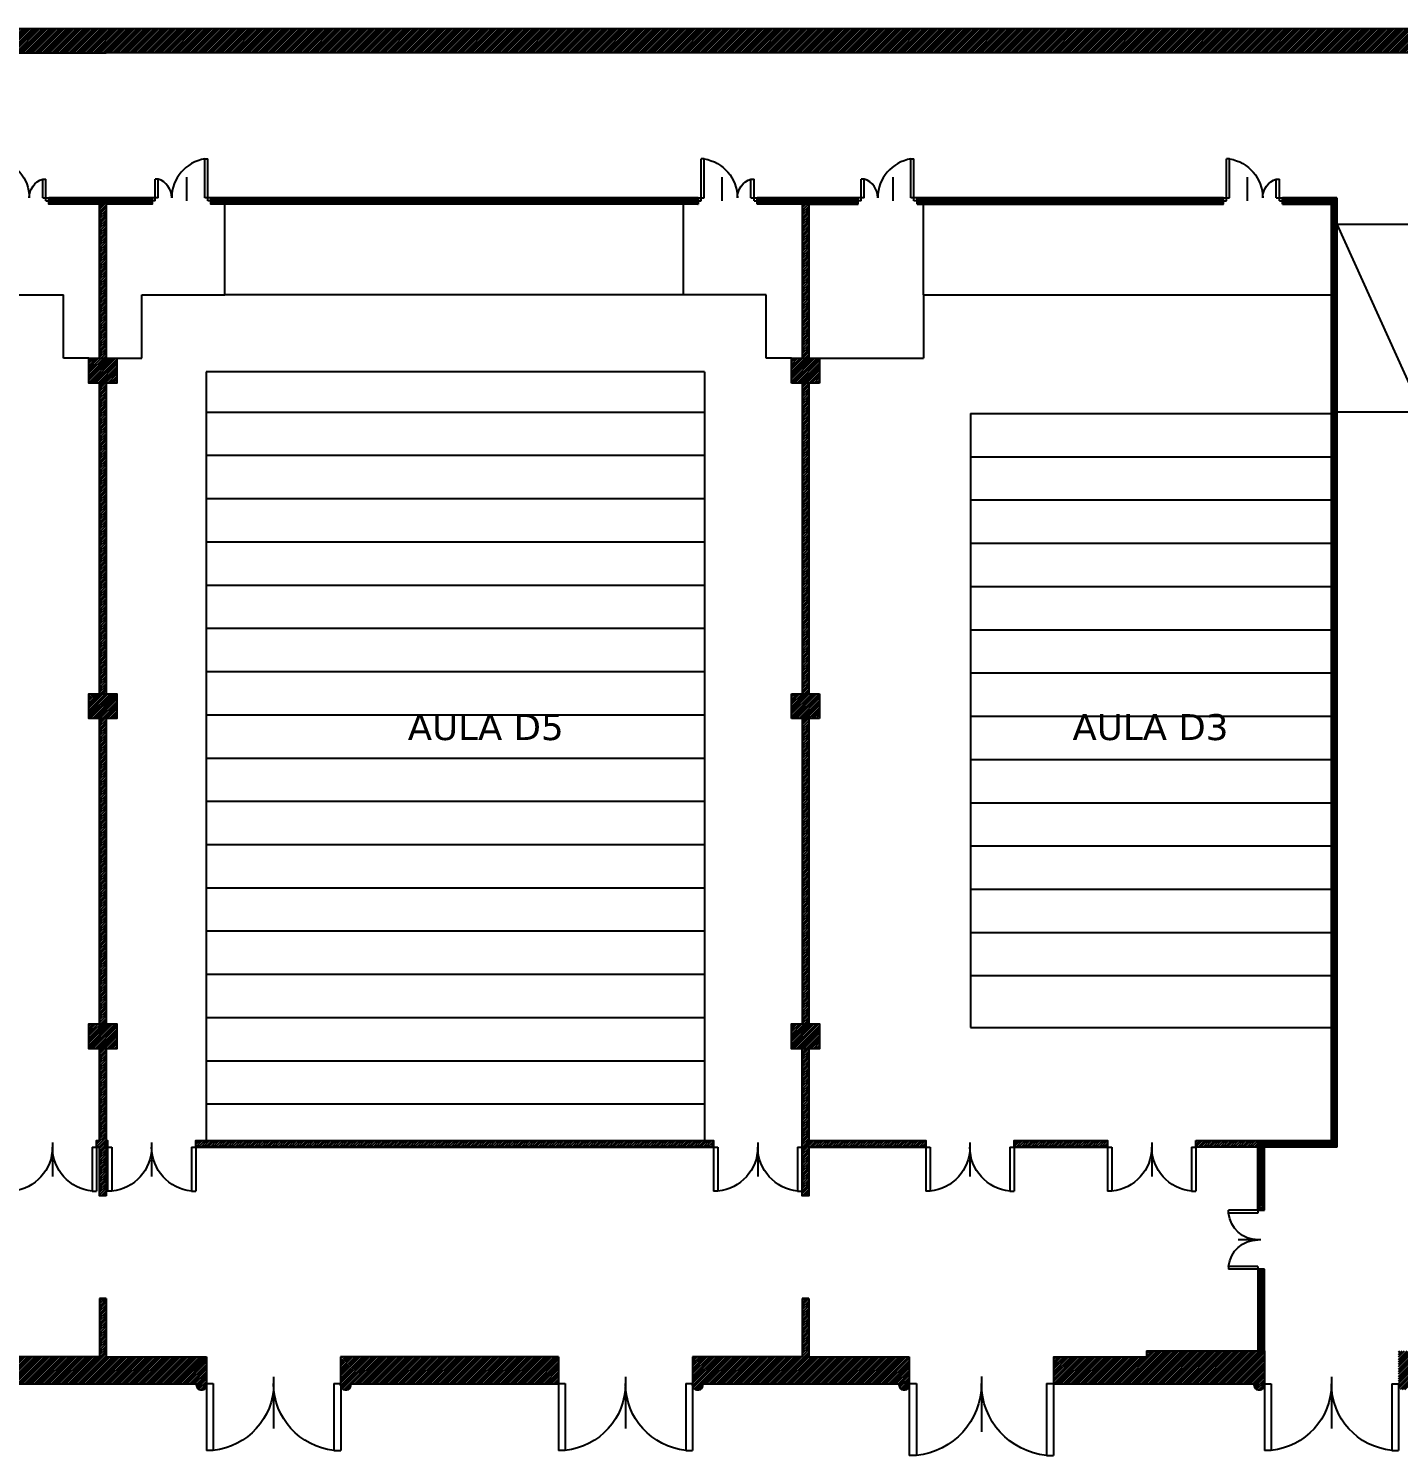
# Model space of a CAD drawing. Header units: millimetres. Extents: x 1621 to 139228, y 1388 to 30436.
# Drawn here: x 72591 to 100470, y 1401 to 30436 of the extents above; entities that cross this region are included whole.
import ezdxf

# ---------------------------------------------------------------- set-up
doc = ezdxf.new("R2010")
doc.units = ezdxf.units.MM
for name, color, linetype in [('arredi', 8, 'Continuous'), ('INFISSI', 4, 'Continuous'), ('retini', 8, 'Continuous'), ('SCALE', 2, 'Continuous'), ('SIMBOLI', 2, 'Continuous'), ('TESTO', 7, 'Continuous')]:
    doc.layers.add(name, color=color, linetype=linetype)
doc.layers.get('SIMBOLI').off()
doc.styles.add('STYLE1', font='Verdana.ttf', dxfattribs={"height": 200})

# ---------------------------------------------------------------- blocks, each defined once
blk = doc.blocks.new('PORTA')
at = {"layer": 'INFISSI'}
for p, q in [((-5427.09, 11431.32), (-5427.09, 11392.91)), ((-5477.09, 11426.32), (-5477.09, 11376.57)), ((-5472.09, 11426.32), (-5477.09, 11426.32)), ((-5472.09, 11426.32), (-5472.09, 11376.57)), ((-5382.09, 11426.32), (-5382.09, 11376.57)), ((-5377.09, 11426.32), (-5382.09, 11426.32)), ((-5377.09, 11426.32), (-5377.09, 11376.57)), ((-5472.09, 11376.57), (-5477.09, 11376.57)), ((-5382.09, 11376.57), (-5377.09, 11376.57))]:
    blk.add_line(p, q, dxfattribs=at)
for centre, start, end in [((-5477.09, 11426.32), 275.73917, 360), ((-5377.09, 11426.32), 180, 264.26083)]:
    blk.add_arc(centre, 50, start, end, dxfattribs=at)
blk = doc.blocks.new('A$Cb6f65007')
at = {"layer": 'INFISSI'}
for p, q in [((0, 959), (70, 959)), ((0, 889), (70, 889)), ((70, 959), (70, 889)), ((70, 889), (70, 0)), ((70, 889), (140, 889)), ((140, 889), (140, 0)), ((550, 959), (550, 421)), ((1210, 889), (1210, 461)), ((1210, 889), (1280, 889)), ((1280, 959), (1350, 959)), ((1280, 959), (1280, 889)), ((1280, 889), (1280, 461)), ((1280, 889), (1350, 889)), ((1210, 461), (1280, 461)), ((140, 0), (70, 0))]:
    blk.add_line(p, q, dxfattribs=at)
for centre, radius, start, end in [((0, 889), 900, 278.9572, 360), ((1350, 889), 450, 180, 251.8567)]:
    blk.add_arc(centre, radius, start, end, dxfattribs=at)

msp = doc.modelspace()

# ---------------------------------------------------------------- hatches: boundary and pattern name
at = {"layer": 'retini'}
h = msp.add_hatch(dxfattribs=at)
h.set_pattern_fill('ANSI31', color=256, scale=11, style=0)
h.set_pattern_definition([(45, (45467.506, 26737.864), (-24.695704, 24.695704), [])])
h.paths.add_polyline_path([(45635, 26861), (46396, 26861), (46396, 26993), (45635, 26993), (45635, 27511), (45294, 27511), (45294, 23650), (45635, 23650)], flags=17)
h.paths.add_polyline_path([(45635, 28792), (45294, 28792), (45294, 28660), (45635, 28660)], flags=17)
h.paths.add_polyline_path([(45635, 23650), (45261, 23650), (45261, 23298), (45415, 23298), (45635, 23298)])
h.paths.add_polyline_path([(45635, 16825), (45547, 16825), (45261, 16825), (45261, 16473), (45415, 16473), (45635, 16473)])
h.paths.add_polyline_path([(45547, 23298), (45415, 23298), (45415, 16825), (45547, 16825)])
h.paths.add_polyline_path([(45547, 16473), (45415, 16473), (45415, 10104), (45547, 10104)])
h.paths.add_polyline_path([(40068, 16411), (39294, 16411), (39294, 16301), (39606, 16301), (39606, 14651), (38308, 14651), (38308, 14541), (40379, 14541), (40379, 14061), (40487, 14061), (40487, 14541), (42555, 14541), (42555, 14061), (42665, 14061), (42665, 17456), (42555, 17456), (42555, 16411), (42417, 16411), (42417, 16301), (42555, 16301), (42555, 14651), (41301, 14651), (41301, 16301), (41647, 16301), (41647, 16411), (40838, 16411), (40838, 16301), (41191, 16301), (41191, 14651), (39716, 14651), (39716, 16301), (40068, 16301)])
h.paths.add_polyline_path([(42665, 13181), (42555, 13181), (42555, 12791), (40487, 12791), (40487, 13181), (40379, 13181), (40379, 12791), (38308, 12791), (38308, 12681), (42555, 12681), (42555, 11736), (42665, 11736)])
h.paths.add_polyline_path([(42665, 10856), (42555, 10856), (42555, 7699), (42822, 4836), (45415, 4836), (45415, 3410), (45547, 3410), (45547, 5068), (45415, 5068), (45415, 4968), (42920, 4968), (42665, 7705)])
h.paths.add_polyline_path([(50518, 7556), (50518, 7677), (50387, 7677), (50387, 6268), (50518, 6268), (50518, 6268)])
h.paths.add_polyline_path([(57509, 26993), (47596, 26993), (47596, 26861), (57509, 26861)], flags=17)
h.paths.add_polyline_path([(88689, 16902), (88117, 16902), (88117, 16396), (88689, 16396)])
h.paths.add_polyline_path([(88469, 23221), (88337, 23221), (88337, 16902), (88469, 16902)])
h.paths.add_polyline_path([(88469, 16396), (88337, 16396), (88337, 10181), (88469, 10181)])
h.paths.add_polyline_path([(89473, 26993), (88469, 26993), (87417, 26993), (87417, 26861), (88337, 26861), (88337, 23727), (88469, 23727), (88469, 26861), (89473, 26861)], flags=17)
h.paths.add_polyline_path([(88689, 23727), (88117, 23727), (88117, 23221), (88689, 23221)])
h.paths.add_polyline_path([(96908, 26993), (90673, 26993), (90673, 26861), (96908, 26861)], flags=17)
h.paths.add_polyline_path([(102934, 30408), (102872, 30436), (102418, 30436), (38457, 30436), (37928, 30238), (37928, 29941), (45635, 29941), (59693, 29941), (74169, 29941), (88469, 29941), (102681, 29941), (102681, 23645), (102934, 23645), (102934, 24969), (103286, 24969), (103286, 25079), (102934, 25079), (102934, 29864)])
h.paths.add_polyline_path([(74389, 10181), (74169, 10181), (73817, 10181), (73817, 9675), (74037, 9675), (74389, 9675)])
h.paths.add_polyline_path([(74169, 9675), (74037, 9675), (74037, 7809), (73976, 7809), (73976, 7677), (74037, 7677), (74037, 6687), (74169, 6687), (74169, 7677), (74196, 7677), (74196, 7809), (74169, 7809)])
h.paths.add_polyline_path([(74389, 16902), (74169, 16902), (74169, 23221), (74389, 23221), (74389, 23727), (74169, 23727), (74169, 26861), (75104, 26861), (75104, 26993), (73006, 26993), (73006, 26861), (74037, 26861), (74037, 23727), (73817, 23727), (73817, 23221), (74037, 23221), (74037, 16902), (73817, 16902), (73817, 16396), (74037, 16396), (74037, 10181), (74169, 10181), (74169, 16396), (74389, 16396)])
h.paths.add_polyline_path([(86217, 26993), (76304, 26993), (76304, 26861), (86217, 26861)], flags=17)
h.paths.add_polyline_path([(51993, 7809), (45547, 7809), (45547, 9752), (45415, 9752), (45415, 6687), (45547, 6687), (45547, 7677), (51993, 7677)])
h.paths.add_polyline_path([(45635, 10104), (45547, 10104), (45261, 10104), (45261, 9752), (45415, 9752), (45635, 9752)])
h.paths.add_polyline_path([(55493, 7809), (53793, 7809), (53793, 7677), (55493, 7677)])
h.paths.add_polyline_path([(59863, 7809), (59825, 7809), (59825, 9675), (59693, 9675), (59693, 7809), (57293, 7809), (57293, 7677), (59693, 7677), (59693, 6687), (59825, 6687), (59825, 7677), (59863, 7677)])
h.paths.add_polyline_path([(72176, 7809), (61663, 7809), (61663, 7677), (72176, 7677)])
h.paths.add_polyline_path([(86531, 7809), (75996, 7809), (75996, 7677), (86531, 7677)])
h.paths.add_polyline_path([(47659, 3410), (43286, 3410), (43286, 2822), (43310, 2764), (43354, 2745), (43427, 2745), (43471, 2764), (43495, 2822), (43495, 2860), (47450, 2860), (47450, 2822), (47474, 2764), (47518, 2745), (47590, 2745), (47634, 2764), (47659, 2822), (47659, 2862)])
h.paths.add_polyline_path([(61937, 3410), (59825, 3410), (59825, 4597), (59693, 4597), (59693, 3410), (57526, 3410), (57526, 2822), (57550, 2764), (57594, 2745), (57666, 2745), (57710, 2764), (57735, 2822), (57735, 2860), (61728, 2860), (61728, 2822), (61752, 2764), (61796, 2745), (61868, 2745), (61912, 2764), (61937, 2822), (61937, 2862)])
h.paths.add_polyline_path([(54798, 3410), (50387, 3410), (50387, 2860), (50387, 2822), (50411, 2764), (50455, 2745), (50527, 2745), (50571, 2764), (50596, 2822), (50596, 2860), (54589, 2860), (54589, 2822), (54613, 2764), (54657, 2745), (54729, 2745), (54773, 2764), (54798, 2822), (54798, 2862)])
h.paths.add_polyline_path([(50518, 5068), (50387, 5068), (50387, 3410), (50518, 3410)])
h.paths.add_polyline_path([(97742, 3531), (95344, 3531), (95344, 3410), (93452, 3410), (93452, 2862), (93452, 2862), (93452, 2860), (97533, 2860), (97533, 2822), (97557, 2764), (97601, 2745), (97674, 2745), (97718, 2764), (97742, 2822), (97742, 2860)])
h.paths.add_polyline_path([(97742, 5189), (97611, 5189), (97611, 3531), (97742, 3531)])
h.paths.add_polyline_path([(97742, 7677), (97611, 7677), (97611, 6389), (97742, 6389)])
h.paths.add_polyline_path([(94549, 7809), (92649, 7809), (92649, 7677), (94549, 7677)])
h.paths.add_polyline_path([(90849, 7809), (88469, 7809), (88469, 9675), (88337, 9675), (88337, 6687), (88469, 6687), (88469, 7677), (90849, 7677)])
h.paths.add_polyline_path([(88689, 10181), (88117, 10181), (88117, 9675), (88337, 9675), (88689, 9675)])
h.paths.add_polyline_path([(90515, 3410), (88469, 3410), (88469, 4597), (88337, 4597), (88337, 3410), (86104, 3410), (86104, 2822), (86128, 2764), (86172, 2745), (86245, 2745), (86289, 2764), (86313, 2822), (86313, 2860), (90306, 2860), (90306, 2822), (90330, 2764), (90374, 2745), (90447, 2745), (90491, 2764), (90515, 2821)])
edge = h.paths.add_edge_path()
edge.add_line((83376, 3410), (78943, 3410))
edge.add_line((78943, 3410), (78943, 2860))
edge.add_line((78943, 2860), (78943, 2822))
edge.add_arc((79026, 2822), 82.5, 180, 248.277)
edge.add_line((78995, 2745), (79100, 2745))
edge.add_arc((79070, 2822), 82.5, 291.723, 360)
edge.add_line((79152, 2822), (79152, 2860))
edge.add_line((79152, 2860), (83376, 2860))
edge.add_line((83376, 2860), (83376, 2862))
edge.add_line((83376, 2862), (83376, 3410))
h.paths.add_polyline_path([(76215, 3410), (74169, 3410), (74169, 4597), (74037, 4597), (74037, 3410), (71815, 3410), (71815, 2822), (71839, 2764), (71883, 2745), (71956, 2745), (72000, 2764), (72024, 2822), (72024, 2860), (76006, 2860), (76006, 2822), (76030, 2764), (76074, 2745), (76147, 2745), (76191, 2764), (76215, 2821)])
h.paths.add_polyline_path([(69087, 3410), (64665, 3410), (64665, 2860), (64665, 2822), (64689, 2764), (64733, 2745), (64805, 2745), (64849, 2764), (64874, 2822), (64874, 2860), (68878, 2860), (68878, 2822), (68902, 2764), (68946, 2745), (69019, 2745), (69063, 2764), (69087, 2822), (69087, 2862)])
h.paths.add_polyline_path([(138651, 3471), (138211, 3471), (138211, 2921), (138651, 2921)])
h.paths.add_polyline_path([(124384, 3471), (124043, 3471), (124043, 2921), (124384, 2921)])
h.paths.add_polyline_path([(119500, 3141), (119412, 3141), (119412, 2965), (119500, 2965)])
h.paths.add_polyline_path([(114704, 3141), (114616, 3141), (114616, 2965), (114704, 2965)])
h.paths.add_polyline_path([(109908, 3471), (109567, 3471), (109567, 2921), (109908, 2921)])
h.paths.add_polyline_path([(110271, 3471), (109930, 3471), (109930, 2921), (110271, 2921)])
h.paths.add_polyline_path([(102934, 3471), (102593, 3471), (102593, 2921), (102593, 2745), (102763, 2745), (102763, 2921), (102934, 2921)])
edge = h.paths.add_edge_path()
edge.add_line((102593, 3471), (100470, 3471))
edge.add_line((100470, 3471), (100470, 2860))
edge.add_line((100470, 2860), (100470, 2822))
edge.add_arc((100553, 2822), 82.5, 180, 248.277)
edge.add_line((100522, 2745), (100627, 2745))
edge.add_arc((100597, 2822), 82.5, 291.723, 360)
edge.add_line((100679, 2822), (100679, 2860))
edge.add_line((100679, 2860), (102593, 2860))
edge.add_line((102593, 2860), (102593, 2921))
edge.add_line((102593, 2921), (102593, 3471))
h.paths.add_polyline_path([(102681, 3531), (100470, 3531), (100470, 3471), (102681, 3471)])
h.paths.add_polyline_path([(131479, 3471), (131138, 3471), (131138, 2921), (131479, 2921)])
h.paths.add_polyline_path([(127948, 8490), (127838, 8490), (127838, 3410), (127948, 3410)])
h.paths.add_polyline_path([(131479, 10098), (131138, 10098), (131138, 9757), (131479, 9757)])
h.paths.add_polyline_path([(131138, 10008), (131025, 10008), (131025, 9898), (131138, 9898)])
h.paths.add_polyline_path([(130145, 10008), (127838, 10008), (127838, 9898), (130145, 9898)])
h.paths.add_polyline_path([(127948, 9898), (127838, 9898), (127838, 9370), (127948, 9370)])
h.paths.add_polyline_path([(135219, 10008), (131776, 10008), (131479, 10008), (131479, 9898), (131776, 9898), (134856, 9898), (134856, 8490), (134966, 8490), (134966, 9898), (135219, 9898)])
h.paths.add_polyline_path([(138706, 10723), (138211, 10723), (138211, 10008), (136099, 10008), (136099, 9898), (138211, 9898), (138211, 9700), (138706, 9700), (138772, 9700), (138772, 9865), (138706, 9865)])
h.paths.add_polyline_path([(131215, 3471), (131325, 3471), (131325, 9757), (131215, 9757)])
h.paths.add_polyline_path([(134856, 3086), (134966, 3086), (134966, 7610), (134856, 7610)])
h.paths.add_polyline_path([(127838, 3086), (127948, 3086), (127948, 3410), (127838, 3410)])
h.paths.add_polyline_path([(99216, 7677), (96349, 7677), (96349, 7809), (99106, 7809), (99106, 26861), (98108, 26861), (98108, 26993), (99216, 26993)])
h.paths.add_polyline_path([(41227, 15064), (42726, 15064), (42726, 15885), (41227, 15885)], flags=9)
at = {"layer": 'retini', "linetype": 'Continuous'}
h = msp.add_hatch(dxfattribs=at)
h.set_pattern_fill('ANSI31', color=1, scale=10)
h.set_pattern_definition([(45, (-853878.51, -475623.582), (-22.4506403, 22.4506403), [])])
h.paths.add_polyline_path([(57509, 26993), (47596, 26993), (47596, 26861), (57509, 26861)])
h.paths.add_polyline_path([(71806, 26993), (61892, 26993), (61892, 26861), (71806, 26861)])
h.paths.add_polyline_path([(60692, 26993), (58709, 26993), (58709, 26861), (60692, 26861)])
h.paths.add_polyline_path([(75104, 26993), (73006, 26993), (73006, 26861), (75104, 26861)])
h.paths.add_polyline_path([(86217, 26993), (76304, 26993), (76304, 26861), (86217, 26861)])
h.paths.add_polyline_path([(89473, 26993), (87417, 26993), (87417, 26861), (89473, 26861)])
h.paths.add_polyline_path([(96908, 26993), (90673, 26993), (90673, 26861), (96908, 26861)])
h.paths.add_polyline_path([(99106, 26993), (98108, 26993), (98108, 26861), (99106, 26861)])
h.paths.add_polyline_path([(99216, 26993), (99106, 26993), (99106, 26861), (99106, 7809), (99216, 7809)])
h.paths.add_polyline_path([(97742, 7677), (97611, 7677), (97611, 6389), (97742, 6389)])
h.paths.add_polyline_path([(99216, 7809), (99106, 7809), (97611, 7809), (97611, 7677), (99216, 7677)])
h.paths.add_polyline_path([(97742, 5189), (97611, 5189), (97611, 3531), (97742, 3531)])
h.paths.add_polyline_path([(50518, 7809), (49980, 7809), (45547, 7809), (45547, 9752), (45415, 9752), (45415, 7677), (49980, 7677), (50518, 7677)])
h.paths.add_polyline_path([(50518, 7677), (50387, 7677), (50387, 6268), (50518, 6268)])
h.paths.add_polyline_path([(50518, 5068), (50387, 5068), (50387, 3410), (50518, 3410)])
h.paths.add_polyline_path([(45635, 26861), (46396, 26861), (46396, 26993), (45635, 26993), (45635, 27511), (45294, 27511), (45294, 23650), (45635, 23650)])
h.paths.add_polyline_path([(45635, 23650), (45261, 23650), (45261, 23298), (45415, 23298), (45635, 23298)])
h.paths.add_polyline_path([(45547, 23298), (45415, 23298), (45415, 16825), (45547, 16825)])
h.paths.add_polyline_path([(45635, 16825), (45547, 16825), (45415, 16825), (45261, 16825), (45261, 16473), (45415, 16473), (45635, 16473)])
h.paths.add_polyline_path([(45547, 16473), (45415, 16473), (45415, 10104), (45547, 10104)])
h.paths.add_polyline_path([(45635, 10104), (45547, 10104), (45415, 10104), (45261, 10104), (45261, 9752), (45415, 9752), (45635, 9752)])

# ---------------------------------------------------------------- linework, layer by layer
for p, q in [((38457, 30436), (102872, 30436)), ((59693, 29941), (74169, 29941)), ((88469, 29941), (74169, 29941)), ((102681, 29941), (88469, 29941)), ((74169, 26993), (73006, 26993)), ((74037, 26861), (73006, 26861)), ((74037, 26861), (74037, 23727)), ((75104, 26993), (74169, 26993)), ((74169, 26861), (74169, 23727)), ((75104, 26861), (74169, 26861)), ((75104, 26993), (75104, 26861)), ((86217, 26993), (76304, 26993)), ((86217, 26861), (76304, 26861)), ((88469, 26993), (87417, 26993)), ((87417, 26861), (87417, 26993)), ((88337, 26861), (87417, 26861)), ((88337, 26861), (88337, 23727)), ((89473, 26993), (88469, 26993)), ((88469, 26861), (88469, 23727)), ((88469, 26861), (89473, 26861)), ((89473, 26861), (89473, 26993)), ((96908, 26993), (90673, 26993)), ((90673, 26861), (90673, 26993)), ((90673, 26861), (96908, 26861)), ((96908, 26861), (96908, 26993)), ((99216, 26993), (98108, 26993)), ((98108, 26861), (98108, 26993)), ((98108, 26861), (99106, 26861)), ((99106, 7809), (99106, 26861)), ((99216, 26993), (99216, 7677)), ((73817, 23221), (73817, 23727)), ((73817, 23727), (74389, 23727)), ((74389, 23727), (74389, 23221)), ((88117, 23727), (88689, 23727)), ((88117, 23221), (88117, 23727)), ((88689, 23727), (88689, 23221)), ((74389, 23221), (73817, 23221)), ((74037, 23221), (74037, 16902)), ((74169, 23221), (74169, 16902)), ((88689, 23221), (88117, 23221)), ((88337, 23221), (88337, 16902)), ((88469, 23221), (88469, 16902)), ((73817, 16396), (73817, 16902)), ((73817, 16902), (74389, 16902)), ((74389, 16902), (74389, 16396)), ((88117, 16902), (88689, 16902)), ((88117, 16396), (88117, 16902)), ((88689, 16902), (88689, 16396)), ((74389, 16396), (73817, 16396)), ((74037, 16396), (74037, 10181)), ((74169, 16396), (74169, 10181)), ((88689, 16396), (88117, 16396)), ((88337, 16396), (88337, 10181)), ((88469, 16396), (88469, 10181)), ((99106, 10098), (99106, 16478)), ((73817, 9675), (73817, 10181)), ((73817, 10181), (74389, 10181)), ((74389, 10181), (74389, 9675)), ((88117, 10181), (88689, 10181)), ((88117, 9675), (88117, 10181)), ((88689, 10181), (88689, 9675)), ((74389, 9675), (73817, 9675)), ((74037, 9675), (74037, 7809)), ((74169, 9675), (74169, 7809)), ((88689, 9675), (88117, 9675)), ((88337, 9675), (88337, 7809)), ((88469, 9675), (88469, 7809)), ((73976, 7809), (74037, 7809)), ((73976, 7677), (73976, 7809)), ((73976, 7677), (74037, 7677)), ((74037, 6687), (74037, 7677)), ((74169, 7809), (74196, 7809)), ((74169, 7677), (74169, 6687)), ((74196, 7677), (74169, 7677)), ((74196, 7677), (74196, 7809)), ((75996, 7809), (86531, 7809)), ((75996, 7677), (86531, 7677)), ((76176, 7809), (76204, 7809)), ((76204, 7677), (76176, 7677)), ((86531, 7677), (86531, 7809)), ((88331, 7809), (88337, 7809)), ((88331, 7809), (88331, 7677)), ((88337, 7677), (88331, 7677)), ((88337, 6687), (88337, 7677)), ((88469, 7809), (90849, 7809)), ((88469, 7677), (88469, 6687)), ((88469, 7677), (90849, 7677)), ((88469, 7677), (90849, 7677)), ((90849, 7677), (90849, 7809)), ((92649, 7677), (92649, 7809)), ((92649, 7677), (94549, 7677)), ((96349, 7677), (96349, 7809)), ((96349, 7809), (99106, 7809)), ((97611, 7677), (96349, 7677)), ((97611, 6389), (97611, 7677)), ((99216, 7677), (97742, 7677)), ((97742, 6389), (97742, 7677)), ((97742, 6389), (97742, 7677)), ((74169, 6687), (74037, 6687)), ((88469, 6687), (88337, 6687)), ((97611, 6389), (97742, 6389)), ((97742, 5189), (97611, 5189)), ((97611, 5189), (97611, 3531)), ((97742, 3531), (97742, 5189)), ((97742, 4729), (97742, 5189)), ((74037, 4597), (74037, 3410)), ((74169, 4597), (74037, 4597)), ((74037, 4597), (74037, 3410)), ((74169, 4597), (74037, 4597)), ((74169, 4597), (74169, 3410)), ((74169, 4597), (74169, 3410)), ((88469, 4597), (88337, 4597)), ((88337, 4597), (88337, 3410)), ((88469, 4597), (88469, 3410)), ((95344, 3531), (97611, 3531)), ((95344, 3531), (95344, 3410)), ((97742, 3531), (97742, 2860)), ((74037, 3410), (71815, 3410)), ((74169, 3410), (76215, 3410)), ((76215, 3410), (76215, 2860)), ((83376, 3410), (78943, 3410)), ((78943, 3410), (78943, 2860)), ((83376, 3410), (83376, 2860)), ((86104, 3410), (86104, 2860)), ((88337, 3410), (86104, 3410)), ((88469, 3410), (90515, 3410)), ((90515, 3410), (90515, 2860)), ((93452, 3410), (95344, 3410)), ((93452, 3410), (93452, 2860)), ((72024, 2860), (76006, 2860)), ((76006, 2822), (76006, 2860)), ((76089, 2739), (76133, 2739)), ((76215, 2822), (76215, 2860)), ((78943, 2822), (78943, 2860)), ((79026, 2739), (79070, 2739)), ((79152, 2860), (83376, 2860)), ((79152, 2822), (79152, 2860)), ((86104, 2822), (86104, 2860)), ((86187, 2739), (86231, 2739)), ((86313, 2860), (90306, 2860)), ((86313, 2822), (86313, 2860)), ((90306, 2822), (90306, 2860)), ((90389, 2739), (90433, 2739)), ((90515, 2822), (90515, 2860)), ((93452, 2860), (97533, 2860)), ((97533, 2822), (97533, 2860)), ((97616, 2739), (97660, 2739)), ((97742, 2822), (97742, 2860))]:
    msp.add_line(p, q)
for points in [[(74169, 6687), (74037, 6687), (74037, 7677), (73976, 7677), (73976, 7809), (74037, 7809), (74037, 9675), (73817, 9675), (73817, 10181), (74037, 10181), (74037, 16396), (73817, 16396), (73817, 16902), (74037, 16902), (74037, 23221), (73817, 23221), (73817, 23727), (74037, 23727), (74037, 26861), (73006, 26861), (73006, 26993), (75104, 26993), (75104, 26861), (74169, 26861), (74169, 23727), (74389, 23727), (74389, 23221), (74169, 23221), (74169, 16902), (74389, 16902), (74389, 16396), (74169, 16396), (74169, 10181), (74389, 10181), (74389, 9675), (74169, 9675), (74169, 7809), (74196, 7809), (74196, 7677), (74169, 7677), (74169, 6687)], [(86217, 26861), (76304, 26861), (76304, 26993), (86217, 26993), (86217, 26861)], [(90849, 7677), (88469, 7677), (88469, 6687), (88337, 6687), (88337, 9675), (88117, 9675), (88117, 10181), (88689, 10181), (88689, 9675), (88469, 9675), (88469, 7809), (90849, 7809), (90849, 7677)], [(86531, 7677), (75996, 7677), (75996, 7809), (86531, 7809), (86531, 7677)], [(94549, 7677), (92649, 7677), (92649, 7809), (94549, 7809), (94549, 7677)]]:
    msp.add_lwpolyline(points)
for centre, start, end in [((76089, 2822), 180, 270), ((76133, 2822), 270, 0), ((79026, 2822), 180, 270), ((79070, 2822), 270, 0), ((86187, 2822), 180, 270), ((86231, 2822), 270, 0), ((90389, 2822), 180, 270), ((90433, 2822), 270, 0), ((97616, 2822), 180, 270), ((97660, 2822), 270, 0)]:
    msp.add_arc(centre, 82.5, start, end)
at = {"layer": 'arredi'}
for p, q in [((76586, 25018), (76586, 26861)), ((85920, 25018), (85920, 26861)), ((90806, 25018), (90806, 26861)), ((76204, 23451), (76204, 7809)), ((86346, 23451), (76204, 23451)), ((86346, 23451), (86346, 7809)), ((86346, 22626), (76204, 22626)), ((91759, 22604), (91759, 10108)), ((91759, 22604), (99106, 22604)), ((86346, 21746), (76204, 21746)), ((91759, 21724), (99106, 21724)), ((86346, 20866), (76204, 20866)), ((91759, 20844), (99106, 20844)), ((86346, 19986), (76204, 19986)), ((91759, 19964), (99106, 19964)), ((86346, 19106), (76204, 19106)), ((91759, 19084), (99106, 19084)), ((86346, 18226), (76204, 18226)), ((91759, 18204), (99106, 18204)), ((86346, 17346), (76204, 17346)), ((91759, 17324), (99106, 17324)), ((86346, 16466), (76204, 16466)), ((91759, 16444), (99106, 16444)), ((86346, 15586), (76204, 15586)), ((91759, 15564), (99106, 15564)), ((86346, 14706), (76204, 14706)), ((91759, 14684), (99106, 14684)), ((86346, 13826), (76204, 13826)), ((91759, 13804), (99106, 13804)), ((86346, 12946), (76204, 12946)), ((91759, 12924), (99106, 12924)), ((86346, 12066), (76204, 12066)), ((91759, 12044), (99106, 12044)), ((86346, 11186), (76204, 11186)), ((91759, 11164), (99106, 11164)), ((86346, 10306), (76204, 10306)), ((91759, 10108), (99106, 10108)), ((86346, 9426), (76204, 9426)), ((86346, 8546), (76204, 8546))]:
    msp.add_line(p, q, dxfattribs=at)
at = {"layer": 'SCALE'}
for p, q in [((99216, 26456), (102681, 26456)), ((99216, 26456), (100948, 22640)), ((71620, 25018), (73302, 25018)), ((73302, 23727), (73302, 25018)), ((74894, 25018), (76586, 25018)), ((74894, 23727), (74894, 25018)), ((87602, 25018), (76586, 25018)), ((87602, 23727), (87602, 25018)), ((90806, 25018), (90806, 23727)), ((90806, 25018), (99106, 25018)), ((73817, 23727), (73302, 23727)), ((74380, 23727), (74894, 23727)), ((88117, 23727), (87602, 23727)), ((88689, 23727), (90806, 23727)), ((99216, 22640), (102681, 22640))]:
    msp.add_line(p, q, dxfattribs=at)

# ---------------------------------------------------------------- block references
at = {"layer": 'INFISSI'}
for p, xscale, yscale, zscale, rotation in [((-24611, -197997), -18, 17.99999996394035, 17.99999997920962, 359.9999999995368), ((-22591, -197997), -18, 17.99999996394035, 17.99999997920962, 359.9999999995368), ((-10256, -197997), -18, 17.99999996394035, 17.99999997920962, 359.9999999995368), ((-5939, -197997), -18, 17.99999996394035, 17.99999997920962, 359.9999999995368), ((-2239, -197997), -18, 17.99999996394035, 17.99999997920962, 359.9999999995368), ((-39505, 70914), -12, 11.99999997596024, 11.99999998613916, 269.9999999994442), ((-70472, -308848), -27.27999999996973, 27.27999994531274, 27.27999996846192, 359.999999999511), ((-63311, -308848), -27.27999999996973, 27.27999994531274, 27.27999996846192, 359.999999999511), ((-67410, -332729), -29.37001349427737, 29.37001343542943, 29.3700134603427, 359.999999999489), ((-48945, -308849), -27.27999999996973, 27.27999994531274, 27.27999996846192, 359.999999999511)]:
    msp.add_blockref('PORTA', p, dxfattribs=dict(at, xscale=xscale, yscale=yscale, zscale=zscale, rotation=rotation))
at = {"layer": 'SIMBOLI', "ltscale": 30, "yscale": 0.888888888231837, "zscale": 0.888888888231837, "rotation": 180}
for p, xscale in [((71806, 27783), -0.888888888231837), ((76304, 27783), 0.888888888231837), ((86217, 27783), -0.888888888231837), ((90673, 27783), 0.888888888231837), ((96908, 27783), -0.888888888231837)]:
    msp.add_blockref('A$Cb6f65007', p, dxfattribs=dict(at, xscale=xscale))

# ---------------------------------------------------------------- texts
at = {"layer": 'TESTO', "color": 0, "style": 'STYLE1'}
for s, p in [('AULA D5', (80308, 15958)), ('AULA D3', (93836, 15958))]:
    msp.add_text(s, height=528, dxfattribs=at).set_placement(p)

doc.saveas('drawing.dxf')
